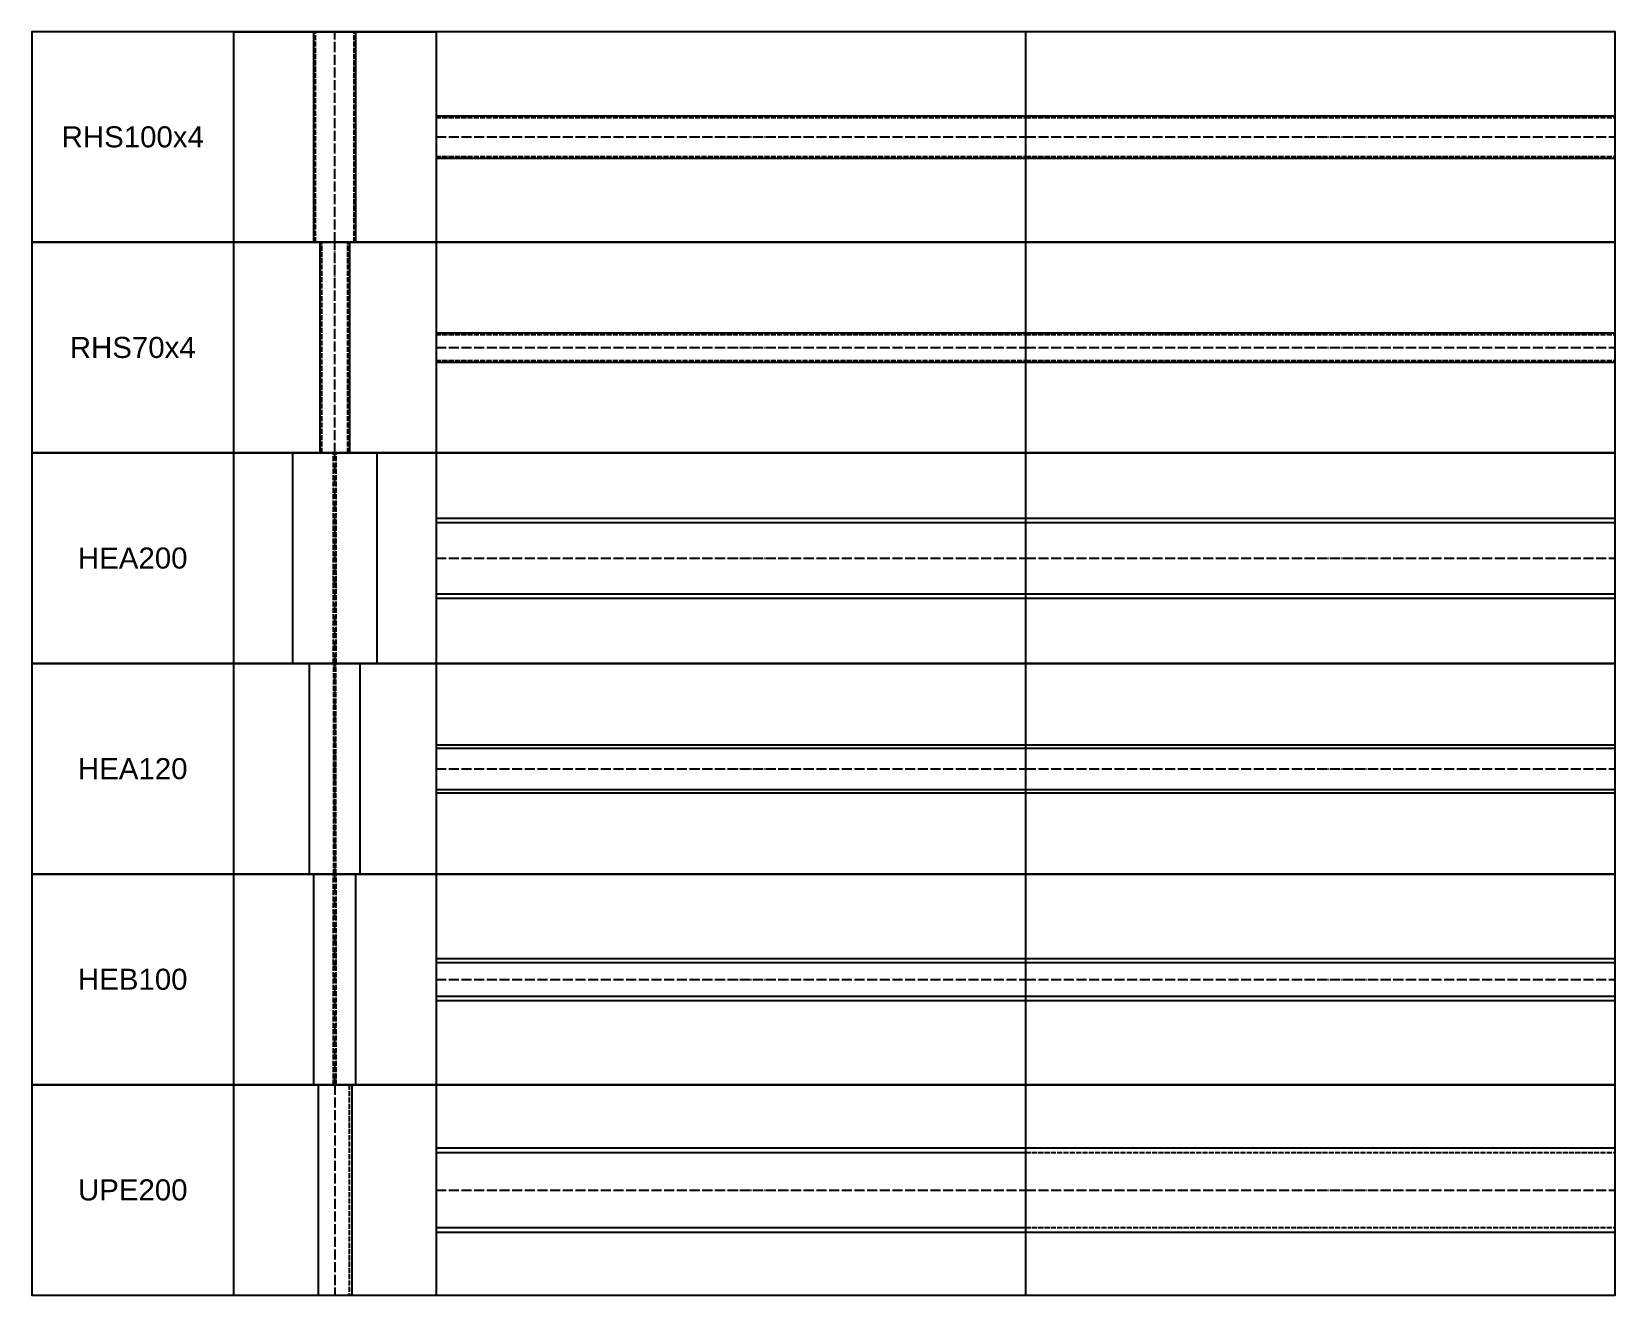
# Model space of a CAD drawing. Header units: millimetres. Extents: x 0 to 3760, y 0 to 3000.
import ezdxf

# ---------------------------------------------------------------- set-up
doc = ezdxf.new("R2010")
doc.units = ezdxf.units.MM
doc.linetypes.add('ACAD_ISO02W100', pattern=[15, 12, -3])
doc.linetypes.add('ACAD_ISO04W100', pattern=[30, 24, -3, 0, -3])
doc.styles.get("Standard").update_dxf_attribs({"font": 'arial.ttf'})

# ---------------------------------------------------------------- blocks, each defined once
blk = doc.blocks.new('AZT_PROFIL_WIDOK')
at = {"color": 2, "linetype": 'Continuous'}
for p, q in [((670, 2500), (670, 3000)), ((770, 2500), (770, 3000)), ((960, 2800), (2360, 2800)), ((2360, 2800), (3760, 2800)), ((960, 2700), (2360, 2700)), ((2360, 2700), (3760, 2700)), ((685, 2000), (685, 2500)), ((755, 2000), (755, 2500)), ((960, 2285), (2360, 2285)), ((2360, 2285), (3760, 2285)), ((960, 2215), (2360, 2215)), ((2360, 2215), (3760, 2215)), ((620, 1500), (620, 2000)), ((820, 1500), (820, 2000)), ((960, 1845), (2360, 1845)), ((2360, 1845), (3760, 1845)), ((960, 1835), (2360, 1835)), ((2360, 1835), (3760, 1835)), ((960, 1665), (2360, 1665)), ((960, 1655), (2360, 1655)), ((2360, 1665), (3760, 1665)), ((2360, 1655), (3760, 1655)), ((660, 1000), (660, 1500)), ((780, 1000), (780, 1500)), ((960, 1307), (2360, 1307)), ((960, 1299), (2360, 1299)), ((2360, 1307), (3760, 1307)), ((2360, 1299), (3760, 1299)), ((960, 1201), (2360, 1201)), ((960, 1193), (2360, 1193)), ((2360, 1201), (3760, 1201)), ((2360, 1193), (3760, 1193)), ((670, 500), (670, 1000)), ((770, 500), (770, 1000)), ((960, 800), (2360, 800)), ((960, 790), (2360, 790)), ((2360, 800), (3760, 800)), ((2360, 790), (3760, 790)), ((960, 710), (2360, 710)), ((960, 700), (2360, 700)), ((2360, 710), (3760, 710)), ((2360, 700), (3760, 700)), ((680, 500), (680, 0)), ((760, 500), (760, 0)), ((960, 350), (2360, 350)), ((960, 339), (2360, 339)), ((2360, 350), (3760, 350)), ((960, 161), (2360, 161)), ((960, 150), (2360, 150)), ((2360, 150), (3760, 150))]:
    blk.add_line(p, q, dxfattribs=at)
at = {"color": 4, "linetype": 'ACAD_ISO02W100'}
for p, q in [((674, 2500), (674, 3000)), ((766, 2500), (766, 3000)), ((960, 2796), (2360, 2796)), ((2360, 2796), (3760, 2796)), ((960, 2704), (2360, 2704)), ((2360, 2704), (3760, 2704)), ((689, 2000), (689, 2500)), ((751, 2000), (751, 2500)), ((960, 2281), (2360, 2281)), ((2360, 2281), (3760, 2281)), ((960, 2219), (2360, 2219)), ((2360, 2219), (3760, 2219)), ((716.8, 1500), (716.8, 2000)), ((723.2, 1500), (723.2, 2000)), ((717.5, 1000), (717.5, 1500)), ((722.5, 1000), (722.5, 1500)), ((717, 500), (717, 1000)), ((723, 500), (723, 1000)), ((754, 500), (754, 0)), ((2360, 339), (3760, 339)), ((2360, 161), (3760, 161))]:
    blk.add_line(p, q, dxfattribs=at)
at = {"color": 7, "linetype": 'ACAD_ISO04W100'}
for p, q in [((720, 2500), (720, 3000)), ((960, 2750), (2360, 2750)), ((2360, 2750), (3760, 2750)), ((720, 2000), (720, 2500)), ((960, 2250), (2360, 2250)), ((2360, 2250), (3760, 2250)), ((720, 1500), (720, 2000)), ((960, 1750), (2360, 1750)), ((2360, 1750), (3760, 1750)), ((720, 1000), (720, 1500)), ((960, 1250), (2360, 1250)), ((2360, 1250), (3760, 1250)), ((720, 500), (720, 1000)), ((960, 750), (2360, 750)), ((2360, 750), (3760, 750)), ((720, 500), (720, 0)), ((960, 250), (2360, 250)), ((2360, 250), (3760, 250))]:
    blk.add_line(p, q, dxfattribs=at)
for points in [[(0, 2500), (3760, 2500), (3760, 3000), (0, 3000), (0, 2500), (480, 2500), (480, 3000), (960, 3000), (960, 2500), (2360, 2500), (2360, 3000)], [(0, 2000), (3760, 2000), (3760, 2500), (0, 2500), (0, 2000), (480, 2000), (480, 2500), (960, 2500), (960, 2000), (2360, 2000), (2360, 2500)], [(0, 1500), (3760, 1500), (3760, 2000), (0, 2000), (0, 1500), (480, 1500), (480, 2000), (960, 2000), (960, 1500), (2360, 1500), (2360, 2000)], [(0, 1000), (3760, 1000), (3760, 1500), (0, 1500), (0, 1000), (480, 1000), (480, 1500), (960, 1500), (960, 1000), (2360, 1000), (2360, 1500)], [(0, 500), (3760, 500), (3760, 1000), (0, 1000), (0, 500), (480, 500), (480, 1000), (960, 1000), (960, 500), (2360, 500), (2360, 1000)], [(0, 0), (3760, 0), (3760, 500), (0, 500), (0, 0), (480, 0), (480, 500), (960, 500), (960, 0), (2360, 0), (2360, 500)]]:
    blk.add_lwpolyline(points)
at = {"char_height": 50, "attachment_point": 5}
for s, insert in [('RHS100x4', (240, 2750)), ('RHS70x4', (240, 2250)), ('HEA200', (240, 1750)), ('HEA120', (240, 1250)), ('HEB100', (240, 750)), ('UPE200', (240, 250))]:
    blk.add_mtext_dynamic_manual_height_columns(s, width=480, gutter_width=12.5, heights=[0], dxfattribs=dict(at, insert=insert))

msp = doc.modelspace()

# ---------------------------------------------------------------- block references
msp.add_blockref('AZT_PROFIL_WIDOK', (0, 0))

doc.saveas('drawing.dxf')
